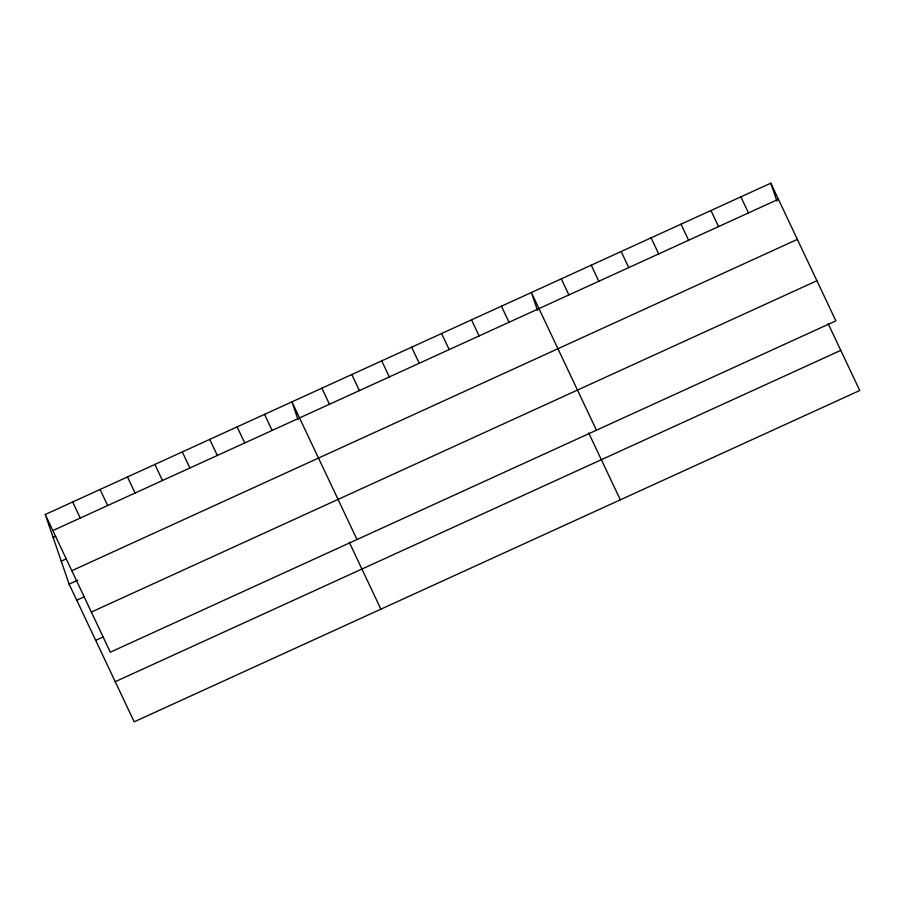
<?xml version="1.0" encoding="UTF-8"?>
<svg xmlns="http://www.w3.org/2000/svg" width="905" height="905" viewBox="0 0 905 905"><rect width="100%" height="100%" fill="white"/><g stroke="black" fill="none" stroke-linecap="round" stroke-linejoin="round"><path stroke-width="1.36" d="M45.25 514.504L770.8 183.183L835.881 320.868L110.331 652.188L45.25 514.504L69.119 584.132L134.2 721.817L859.75 390.496L828.132 323.617M52.852 530.579L778.402 199.258M53.124 537.48L55.624 536.337M61.246 561.157L66.223 558.871M71.823 570.716L797.373 239.395M69.119 584.132L77.841 580.15M76.721 600.207L84.199 596.802M91.36 612.063L816.91 280.742M95.692 640.344L103.17 636.928M115.229 681.691L840.779 350.371M740.867 196.849L748.469 212.935M710.934 210.514L718.536 226.601M681.013 224.18L688.615 240.266M651.08 237.845L658.682 253.932M621.158 251.522L628.749 267.597M591.225 265.188L598.827 281.263M561.292 278.853L568.894 294.928M596.452 430.203L531.371 292.519L537.491 310.392M588.702 432.952L620.321 499.832M501.438 306.184L509.04 322.271M471.505 319.85L479.107 335.936M441.583 333.515L449.185 349.602M411.651 347.181L419.253 363.267M381.718 360.857L389.32 376.933M351.796 374.523L359.398 390.598M321.863 388.188L329.465 404.264M357.023 539.538L291.93 401.854L298.062 419.728M349.273 542.287L380.892 609.167M264.532 414.366L272.122 430.452M237.121 426.889L244.723 442.964M209.711 439.4L217.313 455.487M182.301 451.923L189.903 467.998M154.891 464.435L162.493 480.521M127.481 476.946L135.083 493.033M100.07 489.469L107.672 505.544M72.66 501.981L80.262 518.067M770.8 183.183L776.92 201.057"/></g></svg>
